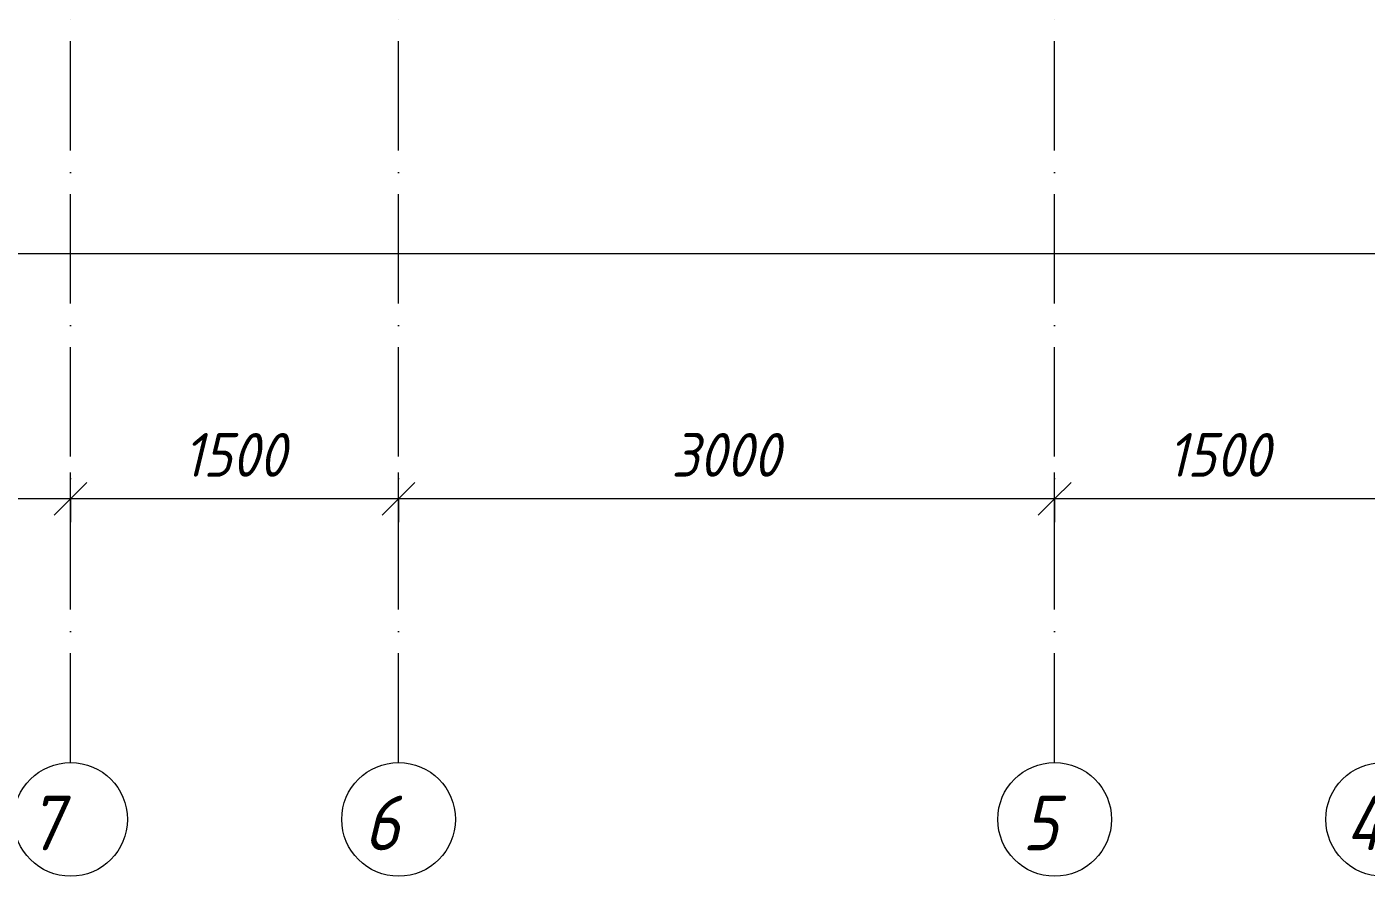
# Model space of a CAD drawing. Header units: millimetres. Extents: x 3914 to 443608, y -156176 to 78197.
# Drawn here: x 297216 to 303341, y -3960 to -73 of the extents above; entities that cross this region are included whole.
import ezdxf

# ---------------------------------------------------------------- set-up
doc = ezdxf.new("R2010")
doc.units = ezdxf.units.MM
doc.linetypes.add('50_200_ШТРИХ_1Т_ш5_п1_п1_', pattern=[700, 500, -100, 0, -100])
for name, color, linetype, lineweight in [('A-ANNO-DIMS', 7, 'Continuous', 9), ('Оси', 7, 'Continuous', 9), ('Оси-1', 7, '50_200_ШТРИХ_1Т_ш5_п1_п1_', 9)]:
    doc.layers.add(name, color=color, linetype=linetype, lineweight=lineweight)
doc.styles.add('ISOCPEUR_I_2', font='isocpeui.ttf', dxfattribs={"width": 0.9, "height": 250})
doc.styles.add('ISOCPEUR_I_3', font='isocpeui.ttf', dxfattribs={"width": 0.9, "height": 200})

msp = doc.modelspace()

# ---------------------------------------------------------------- linework, layer by layer
at = {"layer": 'A-ANNO-DIMS'}
for p, q in [((315935.9, -1112.5), (190795.9, -1112.5)), ((297415.9, -2339.3), (297415.9, -2113.2)), ((297415.9, -2339.3), (297415.9, -2113.2)), ((298915.9, -2339.3), (298915.9, -2113.2)), ((298915.9, -2339.3), (298915.9, -2113.2)), ((301915.9, -2339.3), (301915.9, -2113.2)), ((301915.9, -2339.3), (301915.9, -2113.2)), ((297415.9, -2233.2), (293715.9, -2233.2)), ((298915.9, -2233.2), (297415.9, -2233.2)), ((297415.9, -2233.2), (297415.9, -2339.3)), ((297415.9, -2233.2), (297415.9, -2339.3)), ((301915.9, -2233.2), (298915.9, -2233.2)), ((298915.9, -2233.2), (298915.9, -2339.3)), ((298915.9, -2233.2), (298915.9, -2339.3)), ((303415.9, -2233.2), (301915.9, -2233.2)), ((301915.9, -2233.2), (301915.9, -2339.3)), ((301915.9, -2233.2), (301915.9, -2339.3))]:
    msp.add_line(p, q, dxfattribs=at)
at = {"layer": 'A-ANNO-DIMS', "lineweight": 20}
for p, q in [((297415.9, -2233.2), (297490.9, -2158.2)), ((297415.9, -2233.2), (297490.9, -2158.2)), ((298915.9, -2233.2), (298990.9, -2158.2)), ((298915.9, -2233.2), (298990.9, -2158.2)), ((301915.9, -2233.2), (301990.9, -2158.2)), ((301915.9, -2233.2), (301990.9, -2158.2)), ((297415.9, -2233.2), (297340.9, -2308.2)), ((297415.9, -2233.2), (297340.9, -2308.2)), ((298915.9, -2233.2), (298840.9, -2308.2)), ((298915.9, -2233.2), (298840.9, -2308.2)), ((301915.9, -2233.2), (301840.9, -2308.2)), ((301915.9, -2233.2), (301840.9, -2308.2))]:
    msp.add_line(p, q, dxfattribs=at)
at = {"layer": 'Оси'}
for centre in [(297415.9, -3700), (298915.9, -3700), (301915.9, -3700), (303415.9, -3700)]:
    msp.add_circle(centre, 260, dxfattribs=at)
at = {"layer": 'Оси-1'}
for p, q in [((297415.9, -3440), (297415.9, 0)), ((298915.9, -3440), (298915.9, 0)), ((301915.9, -3440), (301915.9, 0))]:
    msp.add_line(p, q, dxfattribs=at)

# ---------------------------------------------------------------- texts
at = {"layer": 'A-ANNO-DIMS', "char_height": 200, "attachment_point": 1, "line_spacing_factor": 1.149209, "style": 'ISOCPEUR_I_3', "bg_fill": 3, "box_fill_scale": 1.25, "bg_fill_color": 256, "bg_fill_true_color": 13158600, "bg_fill_transparency": 0}
for s, insert, width in [('1500', (297932.2, -1931.9), 560.814), ('3000', (300163.1, -1931.9), 606.782), ('1500', (302432.2, -1931.9), 560.814)]:
    msp.add_mtext(s, dxfattribs=dict(at, insert=insert, width=width))
at = {"layer": 'Оси', "style": 'ISOCPEUR_I_2', "width": 0.9}
for s, p in [('7', (297221.8, -3841.2)), ('6', (298757.1, -3841.2)), ('5', (301767.5, -3841.2)), ('4', (303246.4, -3841.2))]:
    msp.add_text(s, height=250, dxfattribs=at).set_placement(p)

doc.saveas('drawing.dxf')
